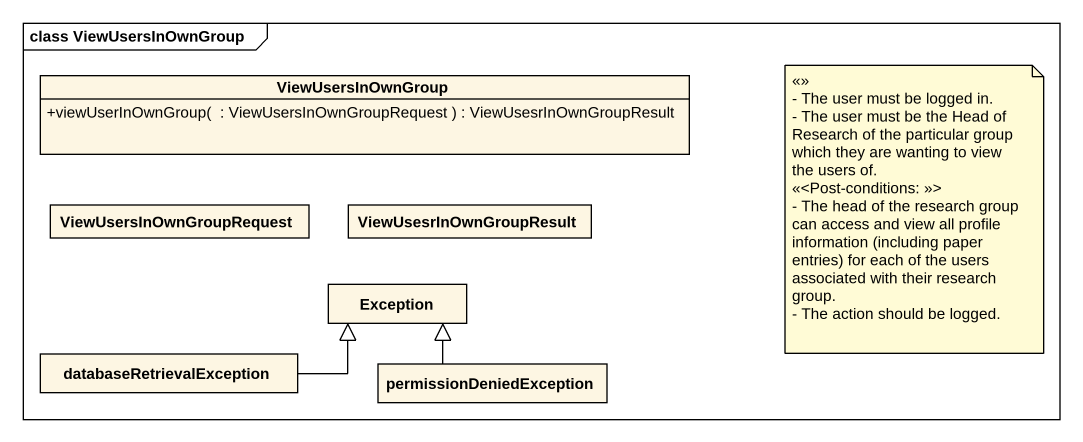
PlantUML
@startuml
mainframe class ViewUsersInOwnGroup
hide circle
hide empty members
skinparam classAttributeIconSize 0
class ViewUsersInOwnGroup {
  +viewUserInOwnGroup(  : ViewUsersInOwnGroupRequest ) : ViewUsesrInOwnGroupResult
}
class ViewUsersInOwnGroupRequest
class ViewUsesrInOwnGroupResult
class "Exception" as Exception_
class databaseRetrievalException
class permissionDeniedException
databaseRetrievalException -right-|> Exception_
permissionDeniedException -up-|> Exception_
note as N1
  <<>>
  - The user must be logged in.
  - The user must be the Head of Research of the particular group which they are wanting to view the users of.
  <<<Post-conditions: >>>
  - The head of the research group can access and view all profile information (including paper entries) for each of the users associated with their research group.
  - The action should be logged.
end note
@enduml
